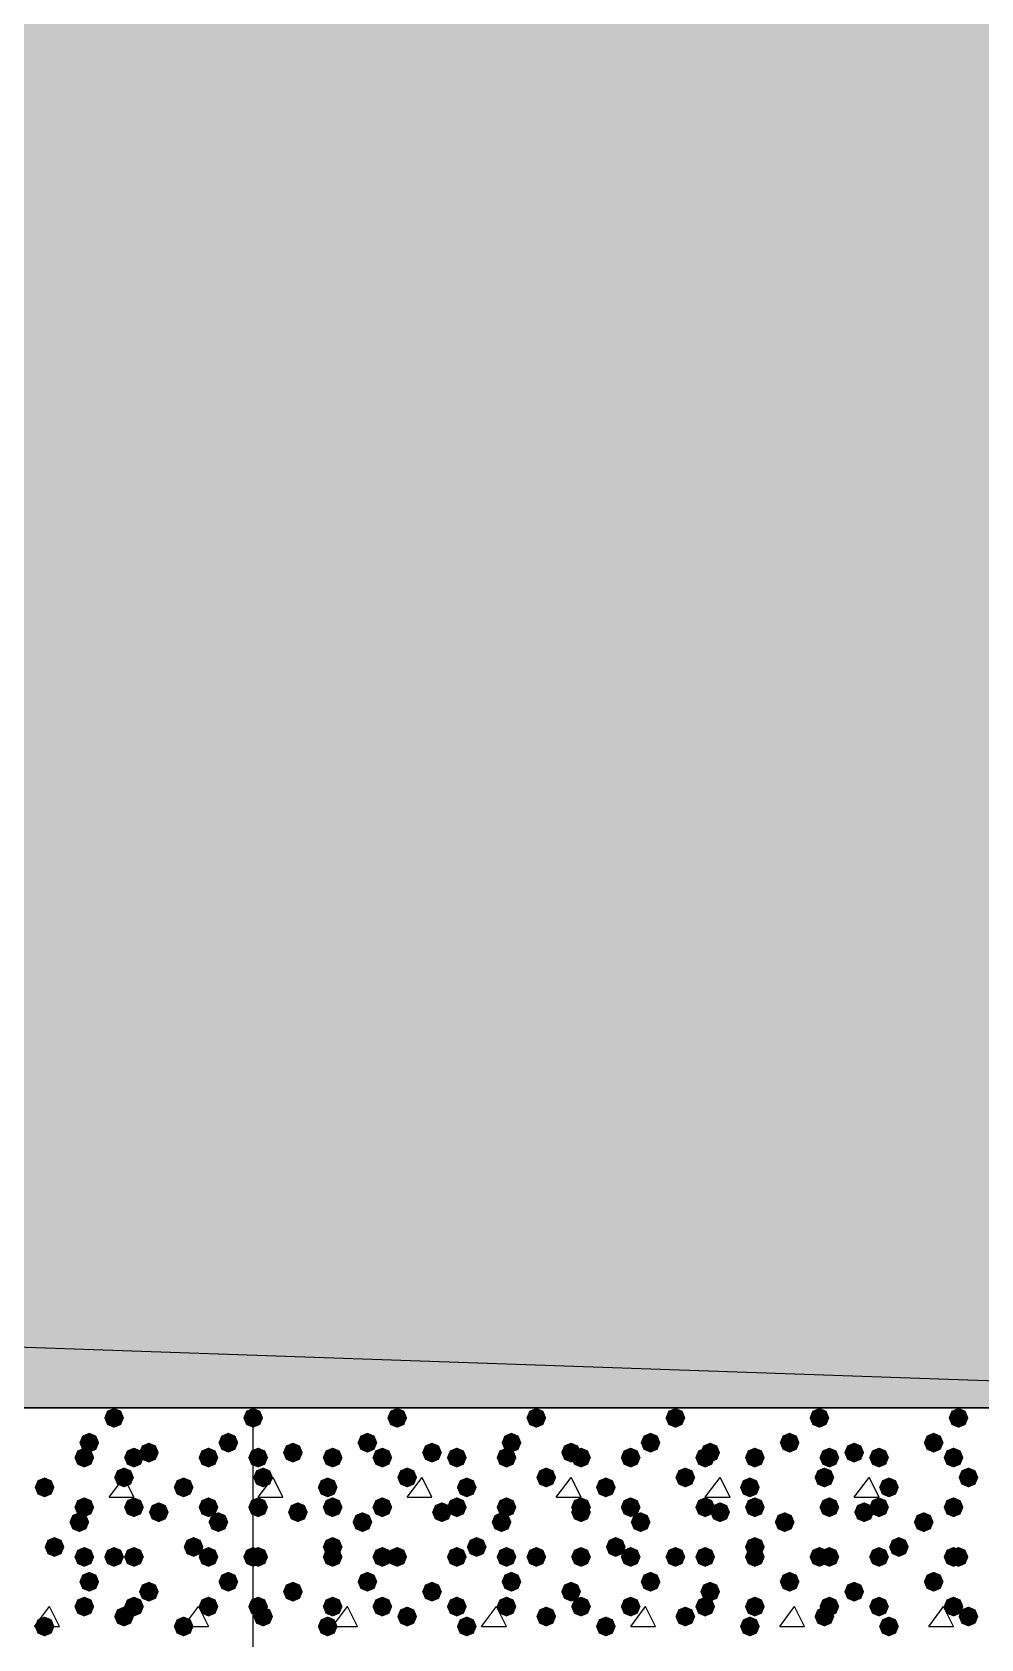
# Model space of a CAD drawing. Header units: millimetres. Extents: x 0 to 420, y 0 to 297.
# Drawn here: x 363.62 to 371.71, y 163.98 to 177.67 of the extents above; entities that cross this region are included whole.
import ezdxf

# ---------------------------------------------------------------- set-up
doc = ezdxf.new("R2010")
doc.units = ezdxf.units.MM
doc.layers.get('0').update_dxf_attribs({"linetype": 'CONTINUOUS'})

msp = doc.modelspace()

# ---------------------------------------------------------------- hatches: boundary and pattern name
at = {"true_color": 0x000008}
h = msp.add_hatch(color=0, dxfattribs=at)
h.paths.add_polyline_path([(378.544667, 177.927), (32.469667, 177.927), (378.544667, 165.946667)], flags=0)
h.paths.add_polyline_path([(32.469667, 177.927), (378.544667, 165.946667), (32.469667, 165.946667)], flags=0)
at = {"true_color": 0x000007}
for points in [[(364.405333, 165.862), (364.380463, 165.802204), (364.320667, 165.777333), (364.260871, 165.802204), (364.236, 165.862), (364.260871, 165.921796), (364.320667, 165.946667), (364.380462, 165.921796)], [(364.193667, 165.650333), (364.168796, 165.590537), (364.109, 165.565667), (364.049204, 165.590537), (364.024333, 165.650333), (364.049204, 165.710129), (364.109, 165.735), (364.168796, 165.710129)], [(365.379, 165.650333), (365.354129, 165.590537), (365.294333, 165.565667), (365.234537, 165.590537), (365.209667, 165.650333), (365.234537, 165.710129), (365.294333, 165.735), (365.354129, 165.710129)], [(364.151333, 165.523333), (364.126463, 165.463537), (364.066667, 165.438667), (364.006871, 165.463537), (363.982, 165.523333), (364.006871, 165.583129), (364.066667, 165.608), (364.126462, 165.583129)], [(364.574667, 165.523333), (364.549796, 165.463537), (364.49, 165.438667), (364.430204, 165.463537), (364.405333, 165.523333), (364.430204, 165.583129), (364.49, 165.608), (364.549796, 165.583129)], [(364.701667, 165.565667), (364.676796, 165.505871), (364.617, 165.481), (364.557204, 165.505871), (364.532333, 165.565667), (364.557204, 165.625462), (364.617, 165.650333), (364.676796, 165.625463)], [(365.209667, 165.523333), (365.184796, 165.463537), (365.125, 165.438667), (365.065204, 165.463537), (365.040333, 165.523333), (365.065204, 165.583129), (365.125, 165.608), (365.184796, 165.583129)], [(364.49, 165.354), (364.465129, 165.294204), (364.405333, 165.269333), (364.345537, 165.294204), (364.320667, 165.354), (364.345537, 165.413796), (364.405333, 165.438667), (364.465129, 165.413796)], [(363.812667, 165.269333), (363.787796, 165.209537), (363.728, 165.184667), (363.668204, 165.209537), (363.643333, 165.269333), (363.668204, 165.329129), (363.728, 165.354), (363.787796, 165.329129)], [(364.998, 165.269333), (364.973129, 165.209537), (364.913333, 165.184667), (364.853538, 165.209537), (364.828667, 165.269333), (364.853537, 165.329129), (364.913333, 165.354), (364.973129, 165.329129)], [(364.151333, 165.1), (364.126463, 165.040204), (364.066667, 165.015333), (364.006871, 165.040204), (363.982, 165.1), (364.006871, 165.159796), (364.066667, 165.184667), (364.126462, 165.159796)], [(364.574667, 165.1), (364.549796, 165.040204), (364.49, 165.015333), (364.430204, 165.040204), (364.405333, 165.1), (364.430204, 165.159796), (364.49, 165.184667), (364.549796, 165.159796)], [(365.209667, 165.1), (365.184796, 165.040204), (365.125, 165.015333), (365.065204, 165.040204), (365.040333, 165.1), (365.065204, 165.159796), (365.125, 165.184667), (365.184796, 165.159796)], [(364.109, 164.973), (364.084129, 164.913204), (364.024333, 164.888333), (363.964538, 164.913204), (363.939667, 164.973), (363.964537, 165.032796), (364.024333, 165.057667), (364.084129, 165.032796)], [(364.786333, 165.057667), (364.761462, 164.997871), (364.701667, 164.973), (364.641871, 164.997871), (364.617, 165.057667), (364.641871, 165.117462), (364.701667, 165.142333), (364.761462, 165.117463)], [(365.294333, 164.973), (365.269462, 164.913204), (365.209667, 164.888333), (365.149871, 164.913204), (365.125, 164.973), (365.149871, 165.032796), (365.209667, 165.057667), (365.269462, 165.032796)], [(363.897333, 164.761333), (363.872462, 164.701537), (363.812667, 164.676667), (363.752871, 164.701537), (363.728, 164.761333), (363.752871, 164.821129), (363.812667, 164.846), (363.872462, 164.821129)], [(364.151333, 164.676667), (364.126463, 164.616871), (364.066667, 164.592), (364.006871, 164.616871), (363.982, 164.676667), (364.006871, 164.736462), (364.066667, 164.761333), (364.126462, 164.736463)], [(364.405333, 164.676667), (364.380463, 164.616871), (364.320667, 164.592), (364.260871, 164.616871), (364.236, 164.676667), (364.260871, 164.736462), (364.320667, 164.761333), (364.380462, 164.736463)], [(364.574667, 164.676667), (364.549796, 164.616871), (364.49, 164.592), (364.430204, 164.616871), (364.405333, 164.676667), (364.430204, 164.736462), (364.49, 164.761333), (364.549796, 164.736463)], [(365.082667, 164.761333), (365.057796, 164.701537), (364.998, 164.676667), (364.938204, 164.701537), (364.913333, 164.761333), (364.938204, 164.821129), (364.998, 164.846), (365.057796, 164.821129)], [(365.209667, 164.676667), (365.184796, 164.616871), (365.125, 164.592), (365.065204, 164.616871), (365.040333, 164.676667), (365.065204, 164.736462), (365.125, 164.761333), (365.184796, 164.736463)], [(364.193667, 164.465), (364.168796, 164.405204), (364.109, 164.380333), (364.049204, 164.405204), (364.024333, 164.465), (364.049204, 164.524796), (364.109, 164.549667), (364.168796, 164.524796)], [(365.379, 164.465), (365.354129, 164.405204), (365.294333, 164.380333), (365.234537, 164.405204), (365.209667, 164.465), (365.234537, 164.524796), (365.294333, 164.549667), (365.354129, 164.524796)], [(364.701667, 164.380333), (364.676796, 164.320537), (364.617, 164.295667), (364.557204, 164.320537), (364.532333, 164.380333), (364.557204, 164.440129), (364.617, 164.465), (364.676796, 164.440129)], [(364.151333, 164.253333), (364.126463, 164.193537), (364.066667, 164.168667), (364.006871, 164.193537), (363.982, 164.253333), (364.006871, 164.313129), (364.066667, 164.338), (364.126462, 164.313129)], [(364.49, 164.168667), (364.465129, 164.108871), (364.405333, 164.084), (364.345537, 164.108871), (364.320667, 164.168667), (364.345537, 164.228462), (364.405333, 164.253333), (364.465129, 164.228463)], [(364.574667, 164.253333), (364.549796, 164.193537), (364.49, 164.168667), (364.430204, 164.193537), (364.405333, 164.253333), (364.430204, 164.313129), (364.49, 164.338), (364.549796, 164.313129)], [(365.209667, 164.253333), (365.184796, 164.193537), (365.125, 164.168667), (365.065204, 164.193537), (365.040333, 164.253333), (365.065204, 164.313129), (365.125, 164.338), (365.184796, 164.313129)], [(363.812667, 164.084), (363.787796, 164.024204), (363.728, 163.999333), (363.668204, 164.024204), (363.643333, 164.084), (363.668204, 164.143796), (363.728, 164.168667), (363.787796, 164.143796)], [(364.998, 164.084), (364.973129, 164.024204), (364.913333, 163.999333), (364.853538, 164.024204), (364.828667, 164.084), (364.853537, 164.143796), (364.913333, 164.168667), (364.973129, 164.143796)]]:
    msp.add_hatch(color=0, dxfattribs=at).paths.add_polyline_path(points, flags=0)
at = {"true_color": 0x000008}
for points in [[(365.590667, 165.862), (365.565796, 165.802204), (365.506, 165.777333), (365.446204, 165.802204), (365.421333, 165.862), (365.446204, 165.921796), (365.506, 165.946667), (365.565796, 165.921796)], [(366.818333, 165.862), (366.793462, 165.802204), (366.733667, 165.777333), (366.673871, 165.802204), (366.649, 165.862), (366.673871, 165.921796), (366.733667, 165.946667), (366.793462, 165.921796)], [(368.003667, 165.862), (367.978796, 165.802204), (367.919, 165.777333), (367.859204, 165.802204), (367.834333, 165.862), (367.859204, 165.921796), (367.919, 165.946667), (367.978796, 165.921796)], [(369.189, 165.862), (369.164129, 165.802204), (369.104333, 165.777333), (369.044537, 165.802204), (369.019667, 165.862), (369.044537, 165.921796), (369.104333, 165.946667), (369.164129, 165.921796)], [(370.416667, 165.862), (370.391796, 165.802204), (370.332, 165.777333), (370.272204, 165.802204), (370.247333, 165.862), (370.272204, 165.921796), (370.332, 165.946667), (370.391796, 165.921796)], [(371.602, 165.862), (371.577129, 165.802204), (371.517333, 165.777333), (371.457538, 165.802204), (371.432667, 165.862), (371.457537, 165.921796), (371.517333, 165.946667), (371.577129, 165.921796)], [(366.564333, 165.650333), (366.539462, 165.590537), (366.479667, 165.565667), (366.419871, 165.590537), (366.395, 165.650333), (366.419871, 165.710129), (366.479667, 165.735), (366.539462, 165.710129)], [(367.792, 165.650333), (367.767129, 165.590537), (367.707333, 165.565667), (367.647538, 165.590537), (367.622667, 165.650333), (367.647537, 165.710129), (367.707333, 165.735), (367.767129, 165.710129)], [(368.977333, 165.650333), (368.952462, 165.590537), (368.892667, 165.565667), (368.832871, 165.590537), (368.808, 165.650333), (368.832871, 165.710129), (368.892667, 165.735), (368.952462, 165.710129)], [(370.162667, 165.650333), (370.137796, 165.590537), (370.078, 165.565667), (370.018204, 165.590537), (369.993333, 165.650333), (370.018204, 165.710129), (370.078, 165.735), (370.137796, 165.710129)], [(371.390333, 165.650333), (371.365463, 165.590537), (371.305667, 165.565667), (371.245871, 165.590537), (371.221, 165.650333), (371.245871, 165.710129), (371.305667, 165.735), (371.365462, 165.710129)], [(365.633, 165.523333), (365.608129, 165.463537), (365.548333, 165.438667), (365.488538, 165.463537), (365.463667, 165.523333), (365.488537, 165.583129), (365.548333, 165.608), (365.608129, 165.583129)], [(365.929333, 165.565667), (365.904462, 165.505871), (365.844667, 165.481), (365.784871, 165.505871), (365.76, 165.565667), (365.784871, 165.625462), (365.844667, 165.650333), (365.904462, 165.625463)], [(366.268, 165.523333), (366.243129, 165.463537), (366.183333, 165.438667), (366.123538, 165.463537), (366.098667, 165.523333), (366.123537, 165.583129), (366.183333, 165.608), (366.243129, 165.583129)], [(366.691333, 165.523333), (366.666462, 165.463537), (366.606667, 165.438667), (366.546871, 165.463537), (366.522, 165.523333), (366.546871, 165.583129), (366.606667, 165.608), (366.666462, 165.583129)], [(367.114667, 165.565667), (367.089796, 165.505871), (367.03, 165.481), (366.970204, 165.505871), (366.945333, 165.565667), (366.970204, 165.625462), (367.03, 165.650333), (367.089796, 165.625463)], [(367.326333, 165.523333), (367.301462, 165.463537), (367.241667, 165.438667), (367.181871, 165.463537), (367.157, 165.523333), (367.181871, 165.583129), (367.241667, 165.608), (367.301462, 165.583129)], [(367.749667, 165.523333), (367.724796, 165.463537), (367.665, 165.438667), (367.605204, 165.463537), (367.580333, 165.523333), (367.605204, 165.583129), (367.665, 165.608), (367.724796, 165.583129)], [(368.3, 165.565667), (368.275129, 165.505871), (368.215333, 165.481), (368.155538, 165.505871), (368.130667, 165.565667), (368.155537, 165.625462), (368.215333, 165.650333), (368.275129, 165.625463)], [(368.384667, 165.523333), (368.359796, 165.463537), (368.3, 165.438667), (368.240204, 165.463537), (368.215333, 165.523333), (368.240204, 165.583129), (368.3, 165.608), (368.359796, 165.583129)], [(368.808, 165.523333), (368.783129, 165.463537), (368.723333, 165.438667), (368.663537, 165.463537), (368.638667, 165.523333), (368.663537, 165.583129), (368.723333, 165.608), (368.783129, 165.583129)], [(369.443, 165.523333), (369.418129, 165.463537), (369.358333, 165.438667), (369.298537, 165.463537), (369.273667, 165.523333), (369.298537, 165.583129), (369.358333, 165.608), (369.418129, 165.583129)], [(369.485333, 165.565667), (369.460462, 165.505871), (369.400667, 165.481), (369.340871, 165.505871), (369.316, 165.565667), (369.340871, 165.625462), (369.400667, 165.650333), (369.460462, 165.625463)], [(369.866333, 165.523333), (369.841462, 165.463537), (369.781667, 165.438667), (369.721871, 165.463537), (369.697, 165.523333), (369.721871, 165.583129), (369.781667, 165.608), (369.841462, 165.583129)], [(370.501333, 165.523333), (370.476462, 165.463537), (370.416667, 165.438667), (370.356871, 165.463537), (370.332, 165.523333), (370.356871, 165.583129), (370.416667, 165.608), (370.476462, 165.583129)], [(370.713, 165.565667), (370.688129, 165.505871), (370.628333, 165.481), (370.568537, 165.505871), (370.543667, 165.565667), (370.568537, 165.625462), (370.628333, 165.650333), (370.688129, 165.625463)], [(370.924667, 165.523333), (370.899796, 165.463537), (370.84, 165.438667), (370.780204, 165.463537), (370.755333, 165.523333), (370.780204, 165.583129), (370.84, 165.608), (370.899796, 165.583129)], [(371.559667, 165.523333), (371.534796, 165.463537), (371.475, 165.438667), (371.415204, 165.463537), (371.390333, 165.523333), (371.415204, 165.583129), (371.475, 165.608), (371.534796, 165.583129)], [(365.675333, 165.354), (365.650463, 165.294204), (365.590667, 165.269333), (365.530871, 165.294204), (365.506, 165.354), (365.530871, 165.413796), (365.590667, 165.438667), (365.650462, 165.413796)], [(366.903, 165.354), (366.878129, 165.294204), (366.818333, 165.269333), (366.758537, 165.294204), (366.733667, 165.354), (366.758537, 165.413796), (366.818333, 165.438667), (366.878129, 165.413796)], [(368.088333, 165.354), (368.063463, 165.294204), (368.003667, 165.269333), (367.943871, 165.294204), (367.919, 165.354), (367.943871, 165.413796), (368.003667, 165.438667), (368.063462, 165.413796)], [(369.273667, 165.354), (369.248796, 165.294204), (369.189, 165.269333), (369.129204, 165.294204), (369.104333, 165.354), (369.129204, 165.413796), (369.189, 165.438667), (369.248796, 165.413796)], [(370.459, 165.354), (370.434129, 165.294204), (370.374333, 165.269333), (370.314537, 165.294204), (370.289667, 165.354), (370.314537, 165.413796), (370.374333, 165.438667), (370.434129, 165.413796)], [(371.686667, 165.354), (371.661796, 165.294204), (371.602, 165.269333), (371.542204, 165.294204), (371.517333, 165.354), (371.542204, 165.413796), (371.602, 165.438667), (371.661796, 165.413796)], [(366.225667, 165.269333), (366.200796, 165.209537), (366.141, 165.184667), (366.081204, 165.209537), (366.056333, 165.269333), (366.081204, 165.329129), (366.141, 165.354), (366.200796, 165.329129)], [(367.411, 165.269333), (367.386129, 165.209537), (367.326333, 165.184667), (367.266538, 165.209537), (367.241667, 165.269333), (367.266537, 165.329129), (367.326333, 165.354), (367.386129, 165.329129)], [(368.596333, 165.269333), (368.571462, 165.209537), (368.511667, 165.184667), (368.451871, 165.209537), (368.427, 165.269333), (368.451871, 165.329129), (368.511667, 165.354), (368.571462, 165.329129)], [(369.824, 165.269333), (369.799129, 165.209537), (369.739333, 165.184667), (369.679537, 165.209537), (369.654667, 165.269333), (369.679537, 165.329129), (369.739333, 165.354), (369.799129, 165.329129)], [(371.009333, 165.269333), (370.984462, 165.209537), (370.924667, 165.184667), (370.864871, 165.209537), (370.84, 165.269333), (370.864871, 165.329129), (370.924667, 165.354), (370.984462, 165.329129)], [(365.633, 165.1), (365.608129, 165.040204), (365.548333, 165.015333), (365.488538, 165.040204), (365.463667, 165.1), (365.488537, 165.159796), (365.548333, 165.184667), (365.608129, 165.159796)], [(366.268, 165.1), (366.243129, 165.040204), (366.183333, 165.015333), (366.123538, 165.040204), (366.098667, 165.1), (366.123537, 165.159796), (366.183333, 165.184667), (366.243129, 165.159796)], [(366.691333, 165.1), (366.666462, 165.040204), (366.606667, 165.015333), (366.546871, 165.040204), (366.522, 165.1), (366.546871, 165.159796), (366.606667, 165.184667), (366.666462, 165.159796)], [(367.326333, 165.1), (367.301462, 165.040204), (367.241667, 165.015333), (367.181871, 165.040204), (367.157, 165.1), (367.181871, 165.159796), (367.241667, 165.184667), (367.301462, 165.159796)], [(367.749667, 165.1), (367.724796, 165.040204), (367.665, 165.015333), (367.605204, 165.040204), (367.580333, 165.1), (367.605204, 165.159796), (367.665, 165.184667), (367.724796, 165.159796)], [(368.384667, 165.1), (368.359796, 165.040204), (368.3, 165.015333), (368.240204, 165.040204), (368.215333, 165.1), (368.240204, 165.159796), (368.3, 165.184667), (368.359796, 165.159796)], [(368.808, 165.1), (368.783129, 165.040204), (368.723333, 165.015333), (368.663537, 165.040204), (368.638667, 165.1), (368.663537, 165.159796), (368.723333, 165.184667), (368.783129, 165.159796)], [(369.443, 165.1), (369.418129, 165.040204), (369.358333, 165.015333), (369.298537, 165.040204), (369.273667, 165.1), (369.298537, 165.159796), (369.358333, 165.184667), (369.418129, 165.159796)], [(369.866333, 165.1), (369.841462, 165.040204), (369.781667, 165.015333), (369.721871, 165.040204), (369.697, 165.1), (369.721871, 165.159796), (369.781667, 165.184667), (369.841462, 165.159796)], [(370.501333, 165.1), (370.476462, 165.040204), (370.416667, 165.015333), (370.356871, 165.040204), (370.332, 165.1), (370.356871, 165.159796), (370.416667, 165.184667), (370.476462, 165.159796)], [(370.924667, 165.1), (370.899796, 165.040204), (370.84, 165.015333), (370.780204, 165.040204), (370.755333, 165.1), (370.780204, 165.159796), (370.84, 165.184667), (370.899796, 165.159796)], [(371.559667, 165.1), (371.534796, 165.040204), (371.475, 165.015333), (371.415204, 165.040204), (371.390333, 165.1), (371.415204, 165.159796), (371.475, 165.184667), (371.534796, 165.159796)], [(365.971667, 165.057667), (365.946796, 164.997871), (365.887, 164.973), (365.827204, 164.997871), (365.802333, 165.057667), (365.827204, 165.117462), (365.887, 165.142333), (365.946796, 165.117463)], [(366.522, 164.973), (366.497129, 164.913204), (366.437333, 164.888333), (366.377538, 164.913204), (366.352667, 164.973), (366.377537, 165.032796), (366.437333, 165.057667), (366.497129, 165.032796)], [(367.199333, 165.057667), (367.174462, 164.997871), (367.114667, 164.973), (367.054871, 164.997871), (367.03, 165.057667), (367.054871, 165.117462), (367.114667, 165.142333), (367.174462, 165.117463)], [(367.707333, 164.973), (367.682462, 164.913204), (367.622667, 164.888333), (367.562871, 164.913204), (367.538, 164.973), (367.562871, 165.032796), (367.622667, 165.057667), (367.682462, 165.032796)], [(368.384667, 165.057667), (368.359796, 164.997871), (368.3, 164.973), (368.240204, 164.997871), (368.215333, 165.057667), (368.240204, 165.117462), (368.3, 165.142333), (368.359796, 165.117463)], [(368.892667, 164.973), (368.867796, 164.913204), (368.808, 164.888333), (368.748204, 164.913204), (368.723333, 164.973), (368.748204, 165.032796), (368.808, 165.057667), (368.867796, 165.032796)], [(369.57, 165.057667), (369.545129, 164.997871), (369.485333, 164.973), (369.425538, 164.997871), (369.400667, 165.057667), (369.425537, 165.117462), (369.485333, 165.142333), (369.545129, 165.117463)], [(370.120333, 164.973), (370.095463, 164.913204), (370.035667, 164.888333), (369.975871, 164.913204), (369.951, 164.973), (369.975871, 165.032796), (370.035667, 165.057667), (370.095462, 165.032796)], [(370.797667, 165.057667), (370.772796, 164.997871), (370.713, 164.973), (370.653204, 164.997871), (370.628333, 165.057667), (370.653204, 165.117462), (370.713, 165.142333), (370.772796, 165.117463)], [(371.305667, 164.973), (371.280796, 164.913204), (371.221, 164.888333), (371.161204, 164.913204), (371.136333, 164.973), (371.161204, 165.032796), (371.221, 165.057667), (371.280796, 165.032796)], [(365.590667, 164.676667), (365.565796, 164.616871), (365.506, 164.592), (365.446204, 164.616871), (365.421333, 164.676667), (365.446204, 164.736462), (365.506, 164.761333), (365.565796, 164.736463)], [(365.633, 164.676667), (365.608129, 164.616871), (365.548333, 164.592), (365.488538, 164.616871), (365.463667, 164.676667), (365.488537, 164.736462), (365.548333, 164.761333), (365.608129, 164.736463)], [(366.268, 164.761333), (366.243129, 164.701537), (366.183333, 164.676667), (366.123538, 164.701537), (366.098667, 164.761333), (366.123537, 164.821129), (366.183333, 164.846), (366.243129, 164.821129)], [(366.268, 164.676667), (366.243129, 164.616871), (366.183333, 164.592), (366.123538, 164.616871), (366.098667, 164.676667), (366.123537, 164.736462), (366.183333, 164.761333), (366.243129, 164.736463)], [(366.691333, 164.676667), (366.666462, 164.616871), (366.606667, 164.592), (366.546871, 164.616871), (366.522, 164.676667), (366.546871, 164.736462), (366.606667, 164.761333), (366.666462, 164.736463)], [(366.818333, 164.676667), (366.793462, 164.616871), (366.733667, 164.592), (366.673871, 164.616871), (366.649, 164.676667), (366.673871, 164.736462), (366.733667, 164.761333), (366.793462, 164.736463)], [(367.326333, 164.676667), (367.301462, 164.616871), (367.241667, 164.592), (367.181871, 164.616871), (367.157, 164.676667), (367.181871, 164.736462), (367.241667, 164.761333), (367.301462, 164.736463)], [(367.495667, 164.761333), (367.470796, 164.701537), (367.411, 164.676667), (367.351204, 164.701537), (367.326333, 164.761333), (367.351204, 164.821129), (367.411, 164.846), (367.470796, 164.821129)], [(367.749667, 164.676667), (367.724796, 164.616871), (367.665, 164.592), (367.605204, 164.616871), (367.580333, 164.676667), (367.605204, 164.736462), (367.665, 164.761333), (367.724796, 164.736463)], [(368.003667, 164.676667), (367.978796, 164.616871), (367.919, 164.592), (367.859204, 164.616871), (367.834333, 164.676667), (367.859204, 164.736462), (367.919, 164.761333), (367.978796, 164.736463)], [(368.384667, 164.676667), (368.359796, 164.616871), (368.3, 164.592), (368.240204, 164.616871), (368.215333, 164.676667), (368.240204, 164.736462), (368.3, 164.761333), (368.359796, 164.736463)], [(368.681, 164.761333), (368.656129, 164.701537), (368.596333, 164.676667), (368.536538, 164.701537), (368.511667, 164.761333), (368.536537, 164.821129), (368.596333, 164.846), (368.656129, 164.821129)], [(368.808, 164.676667), (368.783129, 164.616871), (368.723333, 164.592), (368.663537, 164.616871), (368.638667, 164.676667), (368.663537, 164.736462), (368.723333, 164.761333), (368.783129, 164.736463)], [(369.189, 164.676667), (369.164129, 164.616871), (369.104333, 164.592), (369.044537, 164.616871), (369.019667, 164.676667), (369.044537, 164.736462), (369.104333, 164.761333), (369.164129, 164.736463)], [(369.443, 164.676667), (369.418129, 164.616871), (369.358333, 164.592), (369.298537, 164.616871), (369.273667, 164.676667), (369.298537, 164.736462), (369.358333, 164.761333), (369.418129, 164.736463)], [(369.866333, 164.761333), (369.841462, 164.701537), (369.781667, 164.676667), (369.721871, 164.701537), (369.697, 164.761333), (369.721871, 164.821129), (369.781667, 164.846), (369.841462, 164.821129)], [(369.866333, 164.676667), (369.841462, 164.616871), (369.781667, 164.592), (369.721871, 164.616871), (369.697, 164.676667), (369.721871, 164.736462), (369.781667, 164.761333), (369.841462, 164.736463)], [(370.416667, 164.676667), (370.391796, 164.616871), (370.332, 164.592), (370.272204, 164.616871), (370.247333, 164.676667), (370.272204, 164.736462), (370.332, 164.761333), (370.391796, 164.736463)], [(370.501333, 164.676667), (370.476462, 164.616871), (370.416667, 164.592), (370.356871, 164.616871), (370.332, 164.676667), (370.356871, 164.736462), (370.416667, 164.761333), (370.476462, 164.736463)], [(370.924667, 164.676667), (370.899796, 164.616871), (370.84, 164.592), (370.780204, 164.616871), (370.755333, 164.676667), (370.780204, 164.736462), (370.84, 164.761333), (370.899796, 164.736463)], [(371.094, 164.761333), (371.069129, 164.701537), (371.009333, 164.676667), (370.949537, 164.701537), (370.924667, 164.761333), (370.949537, 164.821129), (371.009333, 164.846), (371.069129, 164.821129)], [(371.559667, 164.676667), (371.534796, 164.616871), (371.475, 164.592), (371.415204, 164.616871), (371.390333, 164.676667), (371.415204, 164.736462), (371.475, 164.761333), (371.534796, 164.736463)], [(371.602, 164.676667), (371.577129, 164.616871), (371.517333, 164.592), (371.457538, 164.616871), (371.432667, 164.676667), (371.457537, 164.736462), (371.517333, 164.761333), (371.577129, 164.736463)], [(366.564333, 164.465), (366.539462, 164.405204), (366.479667, 164.380333), (366.419871, 164.405204), (366.395, 164.465), (366.419871, 164.524796), (366.479667, 164.549667), (366.539462, 164.524796)], [(367.792, 164.465), (367.767129, 164.405204), (367.707333, 164.380333), (367.647538, 164.405204), (367.622667, 164.465), (367.647537, 164.524796), (367.707333, 164.549667), (367.767129, 164.524796)], [(368.977333, 164.465), (368.952462, 164.405204), (368.892667, 164.380333), (368.832871, 164.405204), (368.808, 164.465), (368.832871, 164.524796), (368.892667, 164.549667), (368.952462, 164.524796)], [(370.162667, 164.465), (370.137796, 164.405204), (370.078, 164.380333), (370.018204, 164.405204), (369.993333, 164.465), (370.018204, 164.524796), (370.078, 164.549667), (370.137796, 164.524796)], [(371.390333, 164.465), (371.365463, 164.405204), (371.305667, 164.380333), (371.245871, 164.405204), (371.221, 164.465), (371.245871, 164.524796), (371.305667, 164.549667), (371.365462, 164.524796)], [(365.929333, 164.380333), (365.904462, 164.320537), (365.844667, 164.295667), (365.784871, 164.320537), (365.76, 164.380333), (365.784871, 164.440129), (365.844667, 164.465), (365.904462, 164.440129)], [(367.114667, 164.380333), (367.089796, 164.320537), (367.03, 164.295667), (366.970204, 164.320537), (366.945333, 164.380333), (366.970204, 164.440129), (367.03, 164.465), (367.089796, 164.440129)], [(368.3, 164.380333), (368.275129, 164.320537), (368.215333, 164.295667), (368.155538, 164.320537), (368.130667, 164.380333), (368.155537, 164.440129), (368.215333, 164.465), (368.275129, 164.440129)], [(369.485333, 164.380333), (369.460462, 164.320537), (369.400667, 164.295667), (369.340871, 164.320537), (369.316, 164.380333), (369.340871, 164.440129), (369.400667, 164.465), (369.460462, 164.440129)], [(370.713, 164.380333), (370.688129, 164.320537), (370.628333, 164.295667), (370.568537, 164.320537), (370.543667, 164.380333), (370.568537, 164.440129), (370.628333, 164.465), (370.688129, 164.440129)], [(365.633, 164.253333), (365.608129, 164.193537), (365.548333, 164.168667), (365.488538, 164.193537), (365.463667, 164.253333), (365.488537, 164.313129), (365.548333, 164.338), (365.608129, 164.313129)], [(365.675333, 164.168667), (365.650463, 164.108871), (365.590667, 164.084), (365.530871, 164.108871), (365.506, 164.168667), (365.530871, 164.228462), (365.590667, 164.253333), (365.650462, 164.228463)], [(366.268, 164.253333), (366.243129, 164.193537), (366.183333, 164.168667), (366.123538, 164.193537), (366.098667, 164.253333), (366.123537, 164.313129), (366.183333, 164.338), (366.243129, 164.313129)], [(366.691333, 164.253333), (366.666462, 164.193537), (366.606667, 164.168667), (366.546871, 164.193537), (366.522, 164.253333), (366.546871, 164.313129), (366.606667, 164.338), (366.666462, 164.313129)], [(366.903, 164.168667), (366.878129, 164.108871), (366.818333, 164.084), (366.758537, 164.108871), (366.733667, 164.168667), (366.758537, 164.228462), (366.818333, 164.253333), (366.878129, 164.228463)], [(367.326333, 164.253333), (367.301462, 164.193537), (367.241667, 164.168667), (367.181871, 164.193537), (367.157, 164.253333), (367.181871, 164.313129), (367.241667, 164.338), (367.301462, 164.313129)], [(367.749667, 164.253333), (367.724796, 164.193537), (367.665, 164.168667), (367.605204, 164.193537), (367.580333, 164.253333), (367.605204, 164.313129), (367.665, 164.338), (367.724796, 164.313129)], [(368.088333, 164.168667), (368.063463, 164.108871), (368.003667, 164.084), (367.943871, 164.108871), (367.919, 164.168667), (367.943871, 164.228462), (368.003667, 164.253333), (368.063462, 164.228463)], [(368.384667, 164.253333), (368.359796, 164.193537), (368.3, 164.168667), (368.240204, 164.193537), (368.215333, 164.253333), (368.240204, 164.313129), (368.3, 164.338), (368.359796, 164.313129)], [(368.808, 164.253333), (368.783129, 164.193537), (368.723333, 164.168667), (368.663537, 164.193537), (368.638667, 164.253333), (368.663537, 164.313129), (368.723333, 164.338), (368.783129, 164.313129)], [(369.273667, 164.168667), (369.248796, 164.108871), (369.189, 164.084), (369.129204, 164.108871), (369.104333, 164.168667), (369.129204, 164.228462), (369.189, 164.253333), (369.248796, 164.228463)], [(369.443, 164.253333), (369.418129, 164.193537), (369.358333, 164.168667), (369.298537, 164.193537), (369.273667, 164.253333), (369.298537, 164.313129), (369.358333, 164.338), (369.418129, 164.313129)], [(369.866333, 164.253333), (369.841462, 164.193537), (369.781667, 164.168667), (369.721871, 164.193537), (369.697, 164.253333), (369.721871, 164.313129), (369.781667, 164.338), (369.841462, 164.313129)], [(370.459, 164.168667), (370.434129, 164.108871), (370.374333, 164.084), (370.314537, 164.108871), (370.289667, 164.168667), (370.314537, 164.228462), (370.374333, 164.253333), (370.434129, 164.228463)], [(370.501333, 164.253333), (370.476462, 164.193537), (370.416667, 164.168667), (370.356871, 164.193537), (370.332, 164.253333), (370.356871, 164.313129), (370.416667, 164.338), (370.476462, 164.313129)], [(370.924667, 164.253333), (370.899796, 164.193537), (370.84, 164.168667), (370.780204, 164.193537), (370.755333, 164.253333), (370.780204, 164.313129), (370.84, 164.338), (370.899796, 164.313129)], [(371.559667, 164.253333), (371.534796, 164.193537), (371.475, 164.168667), (371.415204, 164.193537), (371.390333, 164.253333), (371.415204, 164.313129), (371.475, 164.338), (371.534796, 164.313129)], [(371.686667, 164.168667), (371.661796, 164.108871), (371.602, 164.084), (371.542204, 164.108871), (371.517333, 164.168667), (371.542204, 164.228462), (371.602, 164.253333), (371.661796, 164.228463)], [(366.225667, 164.084), (366.200796, 164.024204), (366.141, 163.999333), (366.081204, 164.024204), (366.056333, 164.084), (366.081204, 164.143796), (366.141, 164.168667), (366.200796, 164.143796)], [(367.411, 164.084), (367.386129, 164.024204), (367.326333, 163.999333), (367.266538, 164.024204), (367.241667, 164.084), (367.266537, 164.143796), (367.326333, 164.168667), (367.386129, 164.143796)], [(368.596333, 164.084), (368.571462, 164.024204), (368.511667, 163.999333), (368.451871, 164.024204), (368.427, 164.084), (368.451871, 164.143796), (368.511667, 164.168667), (368.571462, 164.143796)], [(369.824, 164.084), (369.799129, 164.024204), (369.739333, 163.999333), (369.679537, 164.024204), (369.654667, 164.084), (369.679537, 164.143796), (369.739333, 164.168667), (369.799129, 164.143796)], [(371.009333, 164.084), (370.984462, 164.024204), (370.924667, 163.999333), (370.864871, 164.024204), (370.84, 164.084), (370.864871, 164.143796), (370.924667, 164.168667), (370.984462, 164.143796)]]:
    msp.add_hatch(color=0, dxfattribs=at).paths.add_polyline_path(points, flags=0)

# ---------------------------------------------------------------- linework, layer by layer
at = {"color": 0, "true_color": 0x000008}
for points in [[(378.544667, 177.927), (32.469667, 177.927), (378.544667, 165.946667)], [(32.469667, 177.927), (378.544667, 165.946667), (32.469667, 165.946667)]]:
    msp.add_lwpolyline(points, close=True, dxfattribs=at)
at = {"color": 0, "true_color": 0x000007}
for points in [[(31.369, 142.621), (31.369, 165.946667), (379.603, 165.946667), (379.603, 142.621), (217.17, 142.621), (217.17, 121.454333), (193.844333, 121.454333), (193.844333, 142.621)], [(31.369, 142.621), (31.369, 165.946667), (379.603, 165.946667), (379.603, 142.621), (217.17, 142.621), (217.17, 121.454333), (193.844333, 121.454333), (193.844333, 142.621)], [(363.389333, 165.946667), (363.389333, 163.83), (365.506, 163.83), (365.506, 165.946667)]]:
    msp.add_lwpolyline(points, close=True, dxfattribs=at)
for points in [[(377.486333, 165.946667), (365.506, 165.946667)], [(364.278333, 165.184667), (364.405333, 165.354)], [(364.49, 165.184667), (364.405333, 165.354)], [(364.278333, 165.184667), (364.49, 165.184667)], [(363.643333, 164.084), (363.770333, 164.253333)], [(363.855, 164.084), (363.770333, 164.253333)], [(364.913333, 164.084), (365.040333, 164.253333), (365.125, 164.084)], [(363.643333, 164.084), (363.855, 164.084)], [(364.913333, 164.084), (365.125, 164.084)]]:
    msp.add_lwpolyline(points, dxfattribs=at)
at = {"color": 0, "true_color": 0x000008}
for points in [[(365.548333, 165.184667), (365.675333, 165.354)], [(365.76, 165.184667), (365.675333, 165.354)], [(366.818333, 165.184667), (366.945333, 165.354)], [(367.03, 165.184667), (366.945333, 165.354)], [(368.088333, 165.184667), (368.215333, 165.354)], [(368.3, 165.184667), (368.215333, 165.354)], [(369.358333, 165.184667), (369.485333, 165.354)], [(369.57, 165.184667), (369.485333, 165.354)], [(370.628333, 165.184667), (370.755333, 165.354)], [(370.84, 165.184667), (370.755333, 165.354)], [(365.548333, 165.184667), (365.76, 165.184667)], [(366.818333, 165.184667), (367.03, 165.184667)], [(368.088333, 165.184667), (368.3, 165.184667)], [(369.358333, 165.184667), (369.57, 165.184667)], [(370.628333, 165.184667), (370.84, 165.184667)], [(366.183333, 164.084), (366.310333, 164.253333)], [(366.395, 164.084), (366.310333, 164.253333)], [(367.453333, 164.084), (367.580333, 164.253333)], [(367.665, 164.084), (367.580333, 164.253333)], [(368.723333, 164.084), (368.850333, 164.253333)], [(368.935, 164.084), (368.850333, 164.253333)], [(369.993333, 164.084), (370.120333, 164.253333)], [(370.205, 164.084), (370.120333, 164.253333)], [(371.263333, 164.084), (371.390333, 164.253333)], [(371.475, 164.084), (371.390333, 164.253333)], [(366.183333, 164.084), (366.395, 164.084)], [(367.453333, 164.084), (367.665, 164.084)], [(368.723333, 164.084), (368.935, 164.084)], [(369.993333, 164.084), (370.205, 164.084)], [(371.263333, 164.084), (371.475, 164.084)]]:
    msp.add_lwpolyline(points, dxfattribs=at)

doc.saveas('drawing.dxf')
